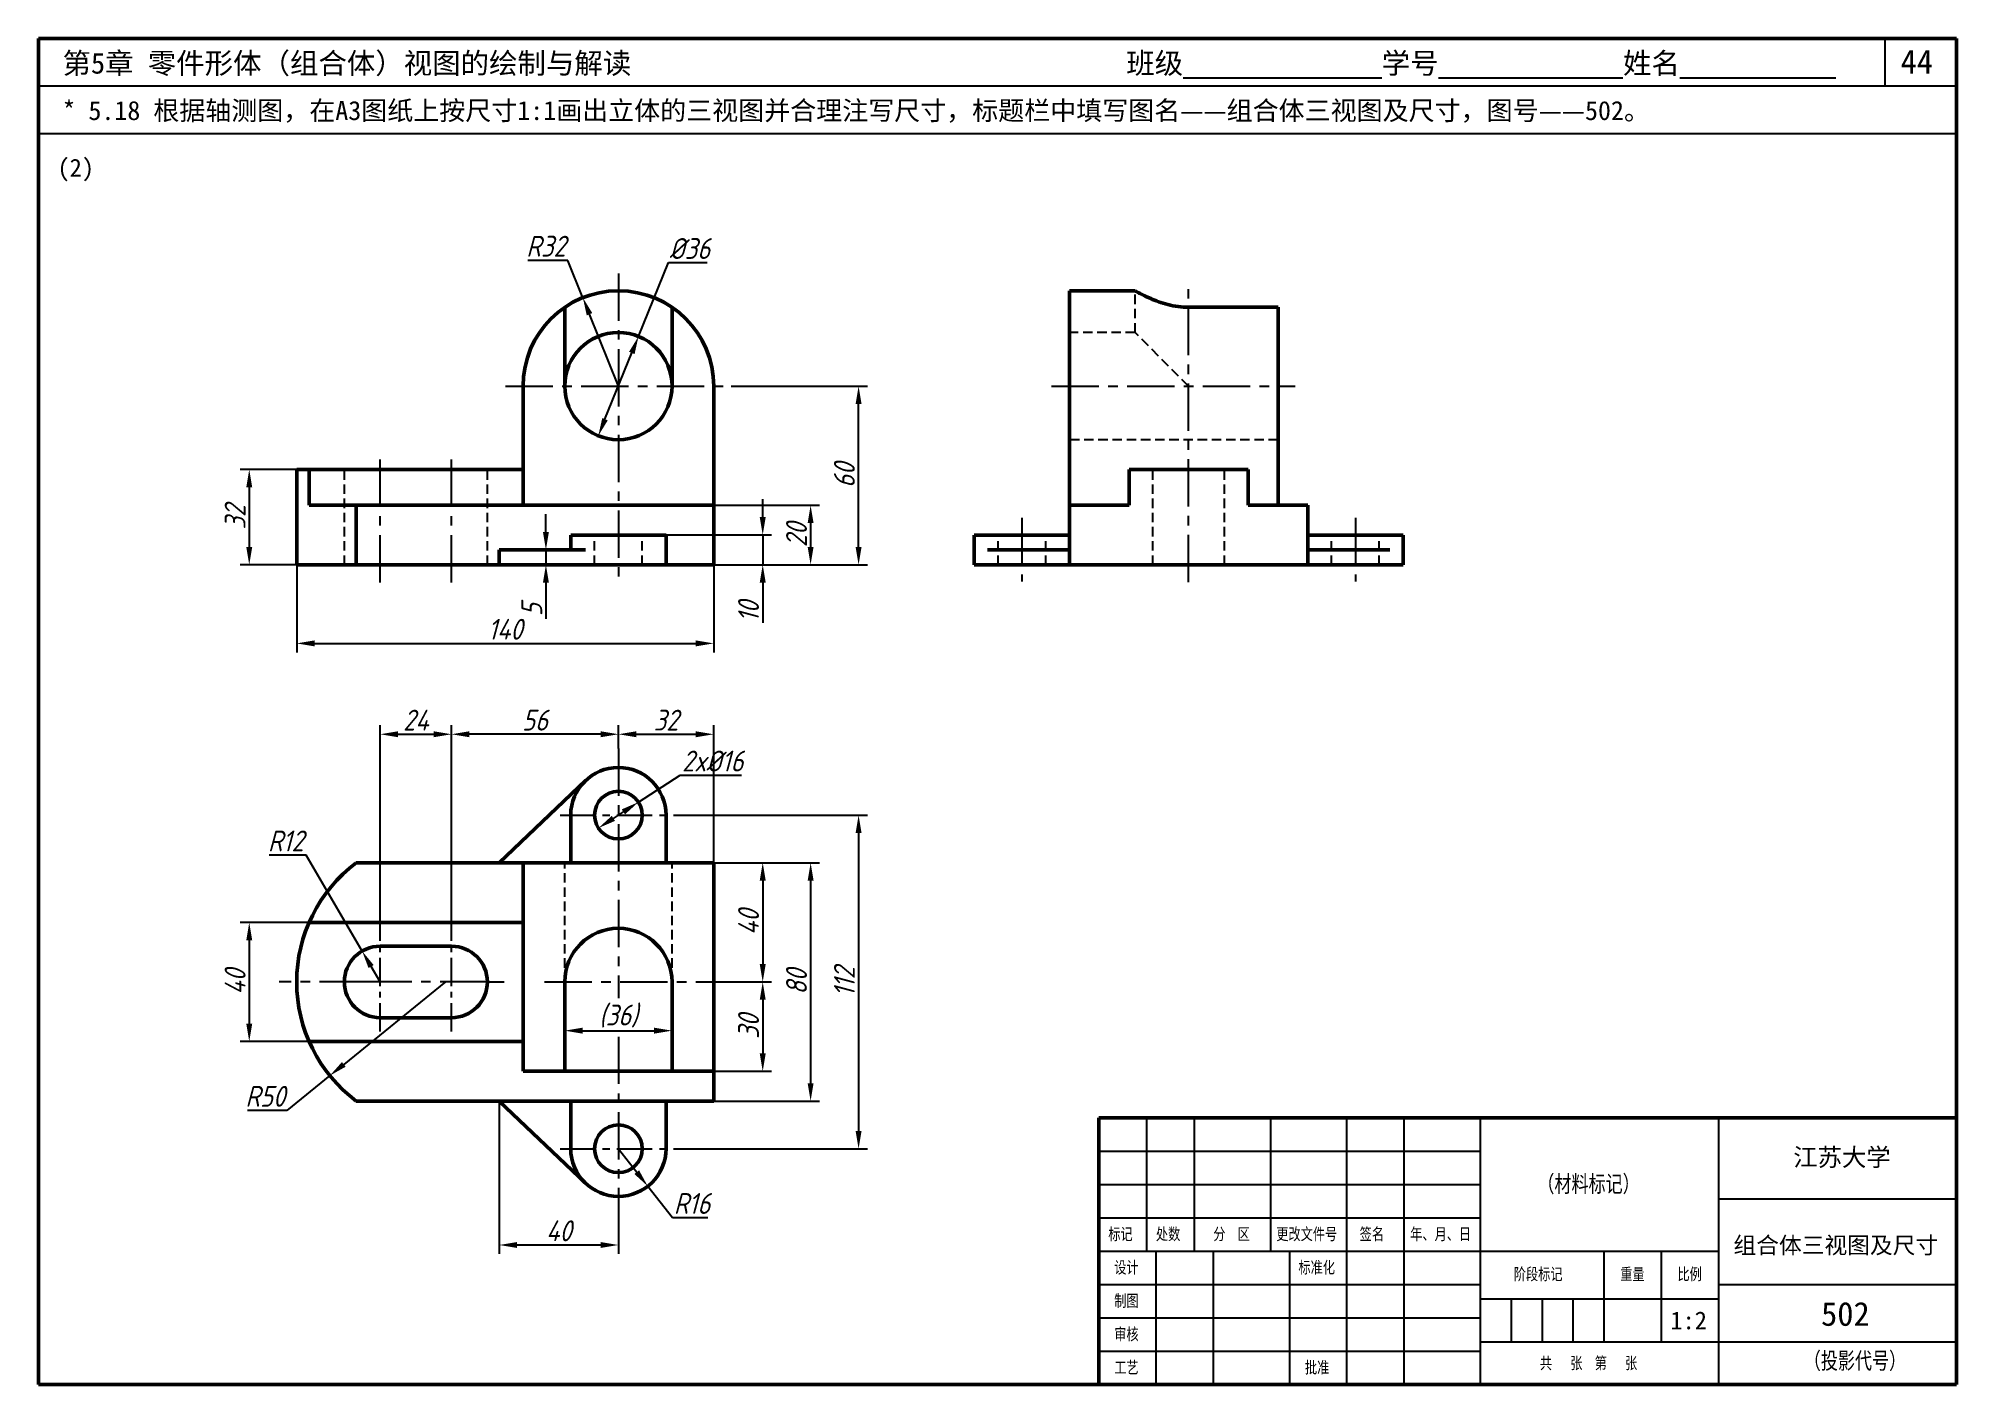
# Model space of a CAD drawing. Header units: millimetres. Extents: x 0 to 322, y 0 to 226.
import ezdxf

# ---------------------------------------------------------------- set-up
doc = ezdxf.new("R2010")
doc.units = ezdxf.units.MM
doc.header["$LTSCALE"] = 0.25
doc.linetypes.add('CENTER', pattern=[50.8, 31.75, -6.35, 6.35, -6.35])
doc.linetypes.add('HIDDEN', pattern=[9.525, 6.35, -3.175])
for name, color, linetype in [('尺寸层', 1, 'Continuous'), ('点画线层', 7, 'CENTER'), ('虚线层', 7, 'HIDDEN')]:
    doc.layers.add(name, color=color, linetype=linetype)
doc.layers.add('粗实线层', color=7, linetype='Continuous', lineweight=50)
doc.styles.get("Standard").update_dxf_attribs({"font": 'gbeitc.shx', "height": 3.5, "bigfont": 'gbcbig.shx'})
doc.styles.add('宋体', font='SimSun.ttf', dxfattribs={"height": 3.5})
doc.dimstyles.new('ISO-25', dxfattribs={"dimtxt": 3.5, "dimasz": 3, "dimexe": 1.5, "dimexo": 0, "dimtad": 1, "dimtoh": 1, "dimdsep": 46, "dimtxsty": 'Standard', "dimcen": 0, "dimclrd": 256, "dimclre": 256, "dimclrt": 256, "dimadec": 0, "dimazin": 0, "dimtfac": 1, "dimtmove": 0, "dimatfit": 2, "dimfxl": 0, "dimlwd": -1, "dimlwe": -1, "dimarcsym": 0})

# ---------------------------------------------------------------- blocks, each defined once
blk = doc.blocks.new('*D2')
at = {"layer": 'Defpoints', "color": 0, "transparency": 16777216}
for p in [(108.29, 95.6), (108.29, 39.6), (137.68, 39.6)]:
    blk.add_point(p, dxfattribs=at)
at = {"layer": '尺寸层', "transparency": 16777216}
for p, q in [((108.29, 95.6), (139.18, 95.6)), ((137.68, 92.6), (137.68, 42.6)), ((108.29, 39.6), (139.18, 39.6))]:
    blk.add_line(p, q, dxfattribs=at)
for points in [[(137.18, 92.6), (138.18, 92.6), (137.68, 95.6)], [(137.18, 42.6), (138.18, 42.6), (137.68, 39.6)]]:
    blk.add_solid(points, dxfattribs=at)
at = {"layer": '尺寸层', "transparency": 16777216, "insert": (135.3, 67.6), "char_height": 3.5, "attachment_point": 5, "rotation": 90}
blk.add_mtext('112', dxfattribs=at)
blk = doc.blocks.new('*D3')
at = {"layer": 'Defpoints', "color": 0, "transparency": 16777216}
for p in [(97.36, 39.6), (102.3, 33.3)]:
    blk.add_point(p, dxfattribs=at)
at = {"layer": '尺寸层', "transparency": 16777216}
for p, q in [((97.36, 39.6), (100.45, 35.67)), ((102.3, 33.3), (106.43, 28.03)), ((106.43, 28.03), (112.38, 28.03))]:
    blk.add_line(p, q, dxfattribs=at)
blk.add_solid([(100.84, 35.97), (100.05, 35.36), (102.3, 33.3)], dxfattribs=at)
at = {"layer": '尺寸层', "transparency": 16777216, "insert": (109.72, 30.41), "char_height": 3.5, "attachment_point": 5}
blk.add_mtext('R16', dxfattribs=at)
blk = doc.blocks.new('*D4')
at = {"layer": 'Defpoints', "color": 0, "transparency": 16777216}
for p in [(100.72, 97.78), (94.01, 93.43)]:
    blk.add_point(p, dxfattribs=at)
at = {"layer": '尺寸层', "transparency": 16777216}
for p, q in [((100.72, 97.78), (107.71, 102.3)), ((107.71, 102.3), (118.04, 102.3)), ((96.52, 95.06), (98.2, 96.15))]:
    blk.add_line(p, q, dxfattribs=at)
for points in [[(97.93, 96.57), (98.47, 95.73), (100.72, 97.78)], [(96.25, 95.48), (96.8, 94.64), (94.01, 93.43)]]:
    blk.add_solid(points, dxfattribs=at)
at = {"layer": '尺寸层', "transparency": 16777216, "insert": (113.19, 104.68), "char_height": 3.5, "attachment_point": 5}
blk.add_mtext('2x%%C16', dxfattribs=at)
blk = doc.blocks.new('*D5')
at = {"layer": 'Defpoints', "color": 0, "transparency": 16777216}
for p in [(97.36, 106.79), (113.36, 109.18), (113.36, 87.6)]:
    blk.add_point(p, dxfattribs=at)
at = {"layer": '尺寸层', "transparency": 16777216}
for p, q in [((97.36, 106.79), (97.36, 110.68)), ((113.36, 87.6), (113.36, 110.68)), ((100.36, 109.18), (110.36, 109.18))]:
    blk.add_line(p, q, dxfattribs=at)
for points in [[(100.36, 109.68), (100.36, 108.68), (97.36, 109.18)], [(110.36, 109.68), (110.36, 108.68), (113.36, 109.18)]]:
    blk.add_solid(points, dxfattribs=at)
at = {"layer": '尺寸层', "transparency": 16777216, "insert": (105.36, 111.55), "char_height": 3.5, "attachment_point": 5}
blk.add_mtext('32', dxfattribs=at)
blk = doc.blocks.new('*D6')
at = {"layer": 'Defpoints', "color": 0, "transparency": 16777216}
for p in [(77.36, 47.6), (97.36, 28.53), (77.36, 23.44)]:
    blk.add_point(p, dxfattribs=at)
at = {"layer": '尺寸层', "transparency": 16777216}
for p, q in [((77.36, 47.6), (77.36, 21.94)), ((97.36, 28.53), (97.36, 21.94)), ((94.36, 23.44), (80.36, 23.44))]:
    blk.add_line(p, q, dxfattribs=at)
for points in [[(80.36, 23.94), (80.36, 22.94), (77.36, 23.44)], [(94.36, 23.94), (94.36, 22.94), (97.36, 23.44)]]:
    blk.add_solid(points, dxfattribs=at)
at = {"layer": '尺寸层', "transparency": 16777216, "insert": (87.36, 25.82), "char_height": 3.5, "attachment_point": 5}
blk.add_mtext('40', dxfattribs=at)
blk = doc.blocks.new('*D7')
at = {"layer": 'Defpoints', "color": 0, "transparency": 16777216}
for p in [(77.36, 140.13), (77.36, 137.63), (85.2, 137.63)]:
    blk.add_point(p, dxfattribs=at)
at = {"layer": '尺寸层', "transparency": 16777216}
for p, q in [((85.2, 143.13), (85.2, 146.13)), ((77.36, 140.13), (86.7, 140.13)), ((85.2, 140.13), (85.2, 137.63)), ((77.36, 137.63), (86.7, 137.63)), ((85.2, 134.63), (85.2, 128.55))]:
    blk.add_line(p, q, dxfattribs=at)
for points in [[(84.7, 143.13), (85.7, 143.13), (85.2, 140.13)], [(84.7, 134.63), (85.7, 134.63), (85.2, 137.63)]]:
    blk.add_solid(points, dxfattribs=at)
at = {"layer": '尺寸层', "transparency": 16777216, "insert": (82.82, 130.09), "char_height": 3.5, "attachment_point": 5, "rotation": 90}
blk.add_mtext('5', dxfattribs=at)
blk = doc.blocks.new('*D8')
at = {"layer": 'Defpoints', "color": 0, "transparency": 16777216}
for p in [(105.36, 142.63), (113.36, 137.63), (121.59, 137.63)]:
    blk.add_point(p, dxfattribs=at)
at = {"layer": '尺寸层', "transparency": 16777216}
for p, q in [((121.59, 145.63), (121.59, 148.63)), ((105.36, 142.63), (123.09, 142.63)), ((121.59, 142.63), (121.59, 137.63)), ((113.36, 137.63), (123.09, 137.63)), ((121.59, 134.63), (121.59, 127.9))]:
    blk.add_line(p, q, dxfattribs=at)
for points in [[(121.09, 145.63), (122.09, 145.63), (121.59, 142.63)], [(121.09, 134.63), (122.09, 134.63), (121.59, 137.63)]]:
    blk.add_solid(points, dxfattribs=at)
at = {"layer": '尺寸层', "transparency": 16777216, "insert": (119.21, 129.76), "char_height": 3.5, "attachment_point": 5, "rotation": 90}
blk.add_mtext('10', dxfattribs=at)
blk = doc.blocks.new('*D9')
at = {"layer": 'Defpoints', "color": 0, "transparency": 16777216}
for p in [(113.36, 147.63), (113.36, 137.63), (129.63, 137.63)]:
    blk.add_point(p, dxfattribs=at)
at = {"layer": '尺寸层', "transparency": 16777216}
for p, q in [((113.36, 147.63), (131.13, 147.63)), ((129.63, 144.63), (129.63, 140.63)), ((113.36, 137.63), (131.13, 137.63))]:
    blk.add_line(p, q, dxfattribs=at)
for points in [[(129.13, 144.63), (130.13, 144.63), (129.63, 147.63)], [(129.13, 140.63), (130.13, 140.63), (129.63, 137.63)]]:
    blk.add_solid(points, dxfattribs=at)
at = {"layer": '尺寸层', "transparency": 16777216, "insert": (127.26, 142.63), "char_height": 3.5, "attachment_point": 5, "rotation": 90}
blk.add_mtext('20', dxfattribs=at)
blk = doc.blocks.new('*D10')
at = {"layer": 'Defpoints', "color": 0, "transparency": 16777216}
for p in [(116.3, 167.63), (137.68, 167.63), (113.36, 137.63)]:
    blk.add_point(p, dxfattribs=at)
at = {"layer": '尺寸层', "transparency": 16777216}
for p, q in [((116.3, 167.63), (139.18, 167.63)), ((137.68, 140.63), (137.68, 164.63)), ((113.36, 137.63), (139.18, 137.63))]:
    blk.add_line(p, q, dxfattribs=at)
for points in [[(137.18, 164.63), (138.18, 164.63), (137.68, 167.63)], [(137.18, 140.63), (138.18, 140.63), (137.68, 137.63)]]:
    blk.add_solid(points, dxfattribs=at)
at = {"layer": '尺寸层', "transparency": 16777216, "insert": (135.3, 152.63), "char_height": 3.5, "attachment_point": 5, "rotation": 90}
blk.add_mtext('60', dxfattribs=at)
blk = doc.blocks.new('*D11')
at = {"layer": 'Defpoints', "color": 0, "transparency": 16777216}
for p in [(91.4, 182.47), (97.36, 167.63)]:
    blk.add_point(p, dxfattribs=at)
at = {"layer": '尺寸层', "transparency": 16777216}
for p, q in [((88.89, 188.73), (82.14, 188.73)), ((91.4, 182.47), (88.89, 188.73)), ((97.36, 167.63), (92.52, 179.69))]:
    blk.add_line(p, q, dxfattribs=at)
blk.add_solid([(92.98, 179.88), (92.05, 179.5), (91.4, 182.47)], dxfattribs=at)
at = {"layer": '尺寸层', "transparency": 16777216, "insert": (85.2, 191.11), "char_height": 3.5, "attachment_point": 5}
blk.add_mtext('R32', dxfattribs=at)
blk = doc.blocks.new('*D12')
at = {"layer": 'Defpoints', "color": 0, "transparency": 16777216}
for p in [(100.74, 175.97), (93.99, 159.28)]:
    blk.add_point(p, dxfattribs=at)
at = {"layer": '尺寸层', "transparency": 16777216}
for p, q in [((100.74, 175.97), (105.75, 188.35)), ((105.75, 188.35), (112.29, 188.35)), ((95.11, 162.06), (99.62, 173.19))]:
    blk.add_line(p, q, dxfattribs=at)
for points in [[(99.15, 173.38), (100.08, 173), (100.74, 175.97)], [(94.65, 162.25), (95.58, 161.88), (93.99, 159.28)]]:
    blk.add_solid(points, dxfattribs=at)
at = {"layer": '尺寸层', "transparency": 16777216, "insert": (109.33, 190.72), "char_height": 3.5, "attachment_point": 5}
blk.add_mtext('%%c36', dxfattribs=at)
blk = doc.blocks.new('*D13')
at = {"layer": 'Defpoints', "color": 0, "transparency": 16777216}
for p in [(68.36, 67.6), (48.93, 51.88)]:
    blk.add_point(p, dxfattribs=at)
at = {"layer": '尺寸层', "transparency": 16777216}
for p, q in [((68.36, 67.6), (51.26, 53.76)), ((48.93, 51.88), (41.7, 46.02)), ((41.7, 46.02), (35.09, 46.02))]:
    blk.add_line(p, q, dxfattribs=at)
blk.add_solid([(50.95, 54.15), (51.58, 53.37), (48.93, 51.88)], dxfattribs=at)
at = {"layer": '尺寸层', "transparency": 16777216, "insert": (38.08, 48.4), "char_height": 3.5, "attachment_point": 5}
blk.add_mtext('R50', dxfattribs=at)
blk = doc.blocks.new('*D14')
at = {"layer": 'Defpoints', "color": 0, "transparency": 16777216}
for p in [(45.45, 77.6), (35.4, 57.6), (45.45, 57.6)]:
    blk.add_point(p, dxfattribs=at)
at = {"layer": '尺寸层', "transparency": 16777216}
for p, q in [((45.45, 77.6), (33.9, 77.6)), ((35.4, 74.6), (35.4, 60.6)), ((45.45, 57.6), (33.9, 57.6))]:
    blk.add_line(p, q, dxfattribs=at)
for points in [[(34.9, 74.6), (35.9, 74.6), (35.4, 77.6)], [(34.9, 60.6), (35.9, 60.6), (35.4, 57.6)]]:
    blk.add_solid(points, dxfattribs=at)
at = {"layer": '尺寸层', "transparency": 16777216, "insert": (33.03, 67.6), "char_height": 3.5, "attachment_point": 5, "rotation": 90}
blk.add_mtext('40', dxfattribs=at)
blk = doc.blocks.new('*D15')
at = {"layer": 'Defpoints', "color": 0, "transparency": 16777216}
for p in [(113.36, 87.6), (113.36, 47.6), (129.63, 47.6)]:
    blk.add_point(p, dxfattribs=at)
at = {"layer": '尺寸层', "transparency": 16777216}
for p, q in [((113.36, 87.6), (131.13, 87.6)), ((129.63, 84.6), (129.63, 50.6)), ((113.36, 47.6), (131.13, 47.6))]:
    blk.add_line(p, q, dxfattribs=at)
for points in [[(129.13, 84.6), (130.13, 84.6), (129.63, 87.6)], [(129.13, 50.6), (130.13, 50.6), (129.63, 47.6)]]:
    blk.add_solid(points, dxfattribs=at)
at = {"layer": '尺寸层', "transparency": 16777216, "insert": (127.26, 67.6), "char_height": 3.5, "attachment_point": 5, "rotation": 90}
blk.add_mtext('80', dxfattribs=at)
blk = doc.blocks.new('*D16')
at = {"layer": 'Defpoints', "color": 0, "transparency": 16777216}
for p in [(69.36, 109.18), (97.36, 106.79), (69.36, 75.8)]:
    blk.add_point(p, dxfattribs=at)
at = {"layer": '尺寸层', "transparency": 16777216}
for p, q in [((69.36, 75.8), (69.36, 110.68)), ((97.36, 106.79), (97.36, 110.68)), ((94.36, 109.18), (72.36, 109.18))]:
    blk.add_line(p, q, dxfattribs=at)
for points in [[(72.36, 109.68), (72.36, 108.68), (69.36, 109.18)], [(94.36, 109.68), (94.36, 108.68), (97.36, 109.18)]]:
    blk.add_solid(points, dxfattribs=at)
at = {"layer": '尺寸层', "transparency": 16777216, "insert": (83.36, 111.55), "char_height": 3.5, "attachment_point": 5}
blk.add_mtext('56', dxfattribs=at)
blk = doc.blocks.new('*D17')
at = {"layer": 'Defpoints', "color": 0, "transparency": 16777216}
for p in [(69.36, 109.18), (57.36, 75.8), (69.36, 75.8)]:
    blk.add_point(p, dxfattribs=at)
at = {"layer": '尺寸层', "transparency": 16777216}
for p, q in [((57.36, 75.8), (57.36, 110.68)), ((69.36, 75.8), (69.36, 110.68)), ((60.36, 109.18), (66.36, 109.18))]:
    blk.add_line(p, q, dxfattribs=at)
for points in [[(60.36, 109.68), (60.36, 108.68), (57.36, 109.18)], [(66.36, 109.68), (66.36, 108.68), (69.36, 109.18)]]:
    blk.add_solid(points, dxfattribs=at)
at = {"layer": '尺寸层', "transparency": 16777216, "insert": (63.36, 111.55), "char_height": 3.5, "attachment_point": 5}
blk.add_mtext('24', dxfattribs=at)
blk = doc.blocks.new('*D18')
at = {"layer": 'Defpoints', "color": 0, "transparency": 16777216}
for p in [(54.34, 72.78), (57.36, 67.6)]:
    blk.add_point(p, dxfattribs=at)
at = {"layer": '尺寸层', "transparency": 16777216}
for p, q in [((44.93, 88.89), (38.76, 88.89)), ((54.34, 72.78), (44.93, 88.89)), ((57.36, 67.6), (55.85, 70.19))]:
    blk.add_line(p, q, dxfattribs=at)
blk.add_solid([(56.28, 70.44), (55.42, 69.94), (54.34, 72.78)], dxfattribs=at)
at = {"layer": '尺寸层', "transparency": 16777216, "insert": (41.53, 91.27), "char_height": 3.5, "attachment_point": 5}
blk.add_mtext('R12', dxfattribs=at)
blk = doc.blocks.new('*D19')
at = {"layer": 'Defpoints', "color": 0, "transparency": 16777216}
for p in [(113.36, 87.6), (110.38, 67.6), (121.59, 67.6)]:
    blk.add_point(p, dxfattribs=at)
at = {"layer": '尺寸层', "transparency": 16777216}
for p, q in [((113.36, 87.6), (123.09, 87.6)), ((121.59, 84.6), (121.59, 70.6)), ((110.38, 67.6), (123.09, 67.6))]:
    blk.add_line(p, q, dxfattribs=at)
for points in [[(121.09, 84.6), (122.09, 84.6), (121.59, 87.6)], [(121.09, 70.6), (122.09, 70.6), (121.59, 67.6)]]:
    blk.add_solid(points, dxfattribs=at)
at = {"layer": '尺寸层', "transparency": 16777216, "insert": (119.21, 77.6), "char_height": 3.5, "attachment_point": 5, "rotation": 90}
blk.add_mtext('40', dxfattribs=at)
blk = doc.blocks.new('*D20')
at = {"layer": 'Defpoints', "color": 0, "transparency": 16777216}
for p in [(110.38, 67.6), (113.36, 52.6), (121.59, 52.6)]:
    blk.add_point(p, dxfattribs=at)
at = {"layer": '尺寸层', "transparency": 16777216}
for p, q in [((110.38, 67.6), (123.09, 67.6)), ((121.59, 64.6), (121.59, 55.6)), ((113.36, 52.6), (123.09, 52.6))]:
    blk.add_line(p, q, dxfattribs=at)
for points in [[(121.09, 64.6), (122.09, 64.6), (121.59, 67.6)], [(121.09, 55.6), (122.09, 55.6), (121.59, 52.6)]]:
    blk.add_solid(points, dxfattribs=at)
at = {"layer": '尺寸层', "transparency": 16777216, "insert": (119.21, 60.1), "char_height": 3.5, "attachment_point": 5, "rotation": 90}
blk.add_mtext('30', dxfattribs=at)
blk = doc.blocks.new('*D21')
at = {"layer": 'Defpoints', "color": 0, "transparency": 16777216}
for p in [(43.36, 153.63), (35.4, 137.63), (43.36, 137.63)]:
    blk.add_point(p, dxfattribs=at)
at = {"layer": '尺寸层', "transparency": 16777216}
for p, q in [((43.36, 153.63), (33.9, 153.63)), ((35.4, 150.63), (35.4, 140.63)), ((43.36, 137.63), (33.9, 137.63))]:
    blk.add_line(p, q, dxfattribs=at)
for points in [[(34.9, 150.63), (35.9, 150.63), (35.4, 153.63)], [(34.9, 140.63), (35.9, 140.63), (35.4, 137.63)]]:
    blk.add_solid(points, dxfattribs=at)
at = {"layer": '尺寸层', "transparency": 16777216, "insert": (33.03, 145.63), "char_height": 3.5, "attachment_point": 5, "rotation": 90}
blk.add_mtext('32', dxfattribs=at)
blk = doc.blocks.new('*D22')
at = {"layer": 'Defpoints', "color": 0, "transparency": 16777216}
for p in [(88.36, 67.6), (106.36, 67.6), (106.36, 59.42)]:
    blk.add_point(p, dxfattribs=at)
at = {"layer": '尺寸层', "transparency": 16777216}
for p, q in [((88.36, 67.6), (88.36, 57.92)), ((106.36, 67.6), (106.36, 57.92)), ((91.36, 59.42), (103.36, 59.42))]:
    blk.add_line(p, q, dxfattribs=at)
for points in [[(91.36, 59.92), (91.36, 58.92), (88.36, 59.42)], [(103.36, 59.92), (103.36, 58.92), (106.36, 59.42)]]:
    blk.add_solid(points, dxfattribs=at)
at = {"layer": '尺寸层', "transparency": 16777216, "insert": (97.36, 61.87), "char_height": 3.5, "attachment_point": 5}
blk.add_mtext('(36)', dxfattribs=at)
blk = doc.blocks.new('*D23')
at = {"layer": 'Defpoints', "color": 0, "transparency": 16777216}
for p in [(43.36, 137.63), (113.36, 137.63), (113.36, 124.43)]:
    blk.add_point(p, dxfattribs=at)
at = {"layer": '尺寸层', "transparency": 16777216}
for p, q in [((43.36, 137.63), (43.36, 122.93)), ((113.36, 137.63), (113.36, 122.93)), ((46.36, 124.43), (110.36, 124.43))]:
    blk.add_line(p, q, dxfattribs=at)
for points in [[(46.36, 124.93), (46.36, 123.93), (43.36, 124.43)], [(110.36, 124.93), (110.36, 123.93), (113.36, 124.43)]]:
    blk.add_solid(points, dxfattribs=at)
at = {"layer": '尺寸层', "transparency": 16777216, "insert": (78.36, 126.81), "char_height": 3.5, "attachment_point": 5}
blk.add_mtext('140', dxfattribs=at)

msp = doc.modelspace()

# ---------------------------------------------------------------- linework, layer by layer
at = {"lineweight": 50}
for p, q in [((322, 226), (0, 226)), ((0, 226), (0, 0)), ((322, 0), (322, 226)), ((322, 44.8), (178, 44.8)), ((178, 44.8), (178, 0)), ((0, 0), (322, 0))]:
    msp.add_line(p, q, dxfattribs=at)
for p, q in [((310, 218), (310, 226)), ((322, 218), (0, 218)), ((322, 210), (0, 210)), ((186, 44.8), (186, 22.4)), ((194, 44.8), (194, 22.4)), ((206.8, 44.8), (206.8, 22.4)), ((219.6, 44.8), (219.6, 0)), ((229.2, 44.8), (229.2, 0)), ((242, 44.8), (242, 0)), ((282, 44.8), (282, 0)), ((178, 39.2), (242, 39.2)), ((178, 33.6), (242, 33.6)), ((282, 31.2), (322, 31.2)), ((178, 28), (242, 28)), ((178, 22.4), (282, 22.4)), ((187.6, 22.4), (187.6, 0)), ((197.2, 22.4), (197.2, 0)), ((210, 22.4), (210, 0)), ((262.8, 22.4), (262.8, 7.2)), ((272.4, 22.4), (272.4, 7.2)), ((178, 16.8), (242, 16.8)), ((282, 16.8), (322, 16.8)), ((242, 14.4), (282, 14.4)), ((247.2, 14.4), (247.2, 7.2)), ((252.4, 14.4), (252.4, 7.2)), ((257.6, 14.4), (257.6, 7.2)), ((178, 11.2), (242, 11.2)), ((242, 7.2), (322, 7.2)), ((282, 7.2), (290.602, 7.2)), ((282, 7.2), (290.602, 7.2)), ((178, 5.6), (242, 5.6))]:
    msp.add_line(p, q)
at = {"layer": '点画线层'}
for p, q in [((97.364, 186.539), (97.364, 172.159)), ((193.088, 134.711), (193.088, 184.981)), ((97.364, 172.159), (97.364, 134.672)), ((78.412, 167.626), (116.298, 167.626)), ((170.075, 167.626), (210.945, 167.626)), ((57.364, 134.672), (57.364, 156.55)), ((69.364, 134.672), (69.364, 156.55)), ((165.088, 145.51), (165.088, 134.835)), ((221.088, 145.51), (221.088, 134.835)), ((97.364, 106.787), (97.364, 64.899)), ((55.126, 67.602), (40.401, 67.602)), ((75.364, 67.602), (55.126, 67.602)), ((75.364, 67.602), (78.192, 67.602)), ((84.968, 67.602), (110.379, 67.602)), ((97.364, 58.414), (97.364, 28.532))]:
    msp.add_line(p, q, dxfattribs=at)
at = {"layer": '点画线层', "ltscale": 0.75}
for p, q in [((87.574, 95.602), (108.294, 95.602)), ((87.574, 39.602), (108.294, 39.602))]:
    msp.add_line(p, q, dxfattribs=at)
at = {"layer": '点画线层', "ltscale": 0.6}
for p, q in [((57.364, 59.261), (57.364, 75.797)), ((69.364, 59.261), (69.364, 75.797))]:
    msp.add_line(p, q, dxfattribs=at)
at = {"layer": '粗实线层'}
for p, q in [((173.088, 137.626), (173.088, 183.626)), ((184.088, 183.626), (173.088, 183.626)), ((88.364, 167.626), (88.364, 180.855)), ((106.364, 180.855), (106.364, 167.626)), ((208.088, 180.855), (193.088, 180.855)), ((208.088, 147.626), (208.088, 180.855)), ((81.364, 147.626), (81.364, 167.626)), ((113.364, 137.626), (113.364, 167.626)), ((81.364, 153.626), (43.364, 153.626)), ((43.364, 137.626), (43.364, 153.626)), ((45.451, 147.626), (45.451, 153.626)), ((203.088, 153.626), (183.088, 153.626)), ((183.088, 147.626), (183.088, 153.626)), ((203.088, 147.626), (203.088, 153.626)), ((113.364, 147.626), (45.451, 147.626)), ((53.364, 137.626), (53.364, 147.626)), ((183.088, 147.626), (173.088, 147.626)), ((213.088, 147.626), (203.088, 147.626)), ((213.088, 137.626), (213.088, 147.626)), ((89.364, 140.126), (89.364, 142.626)), ((105.364, 142.626), (89.364, 142.626)), ((105.364, 137.626), (105.364, 142.626)), ((173.088, 142.626), (157.088, 142.626)), ((157.088, 137.626), (157.088, 142.626)), ((229.088, 142.626), (213.088, 142.626)), ((229.088, 137.626), (229.088, 142.626)), ((77.364, 137.626), (77.364, 140.126)), ((91.846, 140.126), (77.364, 140.126)), ((173.088, 140.126), (159.295, 140.126)), ((226.881, 140.126), (213.088, 140.126)), ((43.364, 137.626), (113.364, 137.626)), ((157.088, 137.626), (229.088, 137.626)), ((77.364, 87.602), (91.846, 101.395)), ((89.364, 87.602), (89.364, 95.602)), ((105.364, 95.602), (105.364, 87.602)), ((53.364, 87.602), (113.364, 87.602)), ((81.364, 52.602), (81.364, 87.602)), ((113.364, 87.602), (113.364, 47.602)), ((45.451, 77.602), (81.364, 77.602)), ((57.364, 73.602), (69.364, 73.602)), ((88.364, 52.602), (88.364, 67.602)), ((106.364, 67.602), (106.364, 52.602)), ((69.364, 61.602), (57.364, 61.602)), ((81.364, 57.602), (45.451, 57.602)), ((81.364, 52.602), (113.364, 52.602)), ((113.364, 47.602), (53.364, 47.602)), ((91.846, 33.809), (77.364, 47.602)), ((89.364, 39.602), (89.364, 47.602)), ((105.364, 47.602), (105.364, 39.602))]:
    msp.add_line(p, q, dxfattribs=at)
for centre, radius in [((97.364, 167.626), 9), ((97.364, 95.602), 4), ((97.364, 39.602), 4)]:
    msp.add_circle(centre, radius, dxfattribs=at)
for centre, radius, start, end in [((97.364, 167.626), 16, 0, 180), ((97.364, 95.602), 8, 0, 180), ((68.364, 67.602), 25, 126.8699, 233.1301), ((97.364, 67.602), 9, 0, 180), ((57.364, 67.602), 6, 90, 270), ((69.364, 67.602), 6, 270, 90), ((97.364, 39.602), 8, 180, 0)]:
    msp.add_arc(centre, radius, start, end, dxfattribs=at)
msp.add_open_spline([(193.088, 180.855), (192.506, 180.855), (191.911, 180.894), (190.737, 181.05), (190.158, 181.165), (189.056, 181.445), (188.53, 181.611), (187.561, 181.956), (187.117, 182.136), (186.333, 182.476), (185.963, 182.649), (185.307, 182.971), (185.02, 183.12), (184.557, 183.366), (184.379, 183.464), (184.145, 183.594), (184.088, 183.626), (184.088, 183.626)], degree=3, knots=[-13.9269009, -13.9269009, -13.9269009, -13.9269009, -13.0544099, -13.0544099, -12.1819188, -12.1819188, -11.3094277, -11.3094277, -10.4369367, -10.4369367, -9.5685651, -9.5685651, -8.7001936, -8.7001936, -7.831822, -7.831822, -6.9634505, -6.9634505, -6.9634505, -6.9634505], dxfattribs=at)
at = {"layer": '虚线层'}
for p, q in [((184.088, 176.626), (184.088, 183.626)), ((184.088, 176.626), (173.088, 176.626)), ((193.088, 167.626), (184.088, 176.626)), ((208.088, 158.626), (173.088, 158.626)), ((51.364, 137.626), (51.364, 153.626)), ((75.364, 137.626), (75.364, 153.626)), ((187.088, 137.626), (187.088, 153.626)), ((199.088, 137.626), (199.088, 153.626)), ((93.364, 137.626), (93.364, 142.626)), ((101.364, 137.626), (101.364, 142.626)), ((161.088, 137.626), (161.088, 142.626)), ((169.088, 137.626), (169.088, 142.626)), ((217.088, 137.626), (217.088, 142.626)), ((225.088, 137.626), (225.088, 142.626)), ((88.364, 67.602), (88.364, 87.602)), ((106.364, 67.602), (106.364, 87.602))]:
    msp.add_line(p, q, dxfattribs=at)

# ---------------------------------------------------------------- texts
at = {"style": '宋体'}
for s, height, p in [('第5章 零件形体（组合体）视图的绘制与解读', 3.5, (4.054, 220.082)), ('班级%%U              %%U学号%%U             %%U姓名%%U           ', 3.5, (182.613, 220.082)), ('44', 4, (312.595, 220.082)), ('* 5.18 根据轴测图，在A3图纸上按尺寸1:1画出立体的三视图并合理注写尺寸，标题栏中填写图名——组合体三视图及尺寸，图号——502。', 3.2, (4.054, 212.285)), ('(2)', 3, (3.214, 202.787)), ('江苏大学', 3, (294.571, 36.684)), ('组合体三视图及尺寸', 2.8, (284.536, 22.004)), ('502', 4, (299.247, 9.877)), ('1:2', 3, (273.957, 9.28))]:
    msp.add_text(s, height=height, dxfattribs=at).set_placement(p)
at = {"style": '宋体', "width": 0.75}
for s, height, p in [('（材料标记）', 2.8, (251.619, 32.311)), ('标记', 2, (179.596, 24.285)), ('处数', 2, (187.596, 24.285)), ('分  区', 2, (197.219, 24.285)), ('更改文件号', 2, (207.798, 24.285)), ('签名', 2, (221.794, 24.285)), ('年、月、日', 2, (230.283, 24.285)), ('设计', 2, (180.599, 18.685)), ('标准化', 2, (211.512, 18.685)), ('阶段标记', 2, (247.661, 17.562)), ('重量', 2, (265.536, 17.562)), ('比例', 2, (275.136, 17.562)), ('制图', 2, (180.599, 13.085)), ('审核', 2, (180.599, 7.485)), ('工艺', 2, (180.599, 1.885)), ('批准', 2, (212.599, 1.885)), ('共   张  第   张', 2, (252.046, 2.624)), ('（投影代号）', 2.8, (296.339, 2.624))]:
    msp.add_text(s, height=height, dxfattribs=at).set_placement(p)

# ---------------------------------------------------------------- dimensions: what is measured, and where the dimension line sits
at = {"layer": '尺寸层'}
for center, mpoint, text, picture, middle in [((97.364, 167.626), (91.401, 182.473), 'R32', '*D11', (85.199, 188.732)), ((57.364, 67.602), (54.337, 72.783), 'R12', '*D18', (41.53, 88.891)), ((68.364, 67.602), (48.93, 51.875), 'R50', '*D13', (38.083, 46.023)), ((97.364, 39.602), (102.298, 33.305), 'R16', '*D3', (109.715, 28.033))]:
    dim = msp.add_radius_dim(center=center, mpoint=mpoint, text=text, dimstyle='ISO-25', dxfattribs=at)
    dim.commit()
    dim.dimension.update_dxf_attribs({"geometry": picture, "text_midpoint": middle, "dimtype": 164})
for p1, p2, text, picture, middle in [((93.986, 159.284), (100.741, 175.968), '%%c36', '*D12', (109.332, 188.35)), ((94.006, 93.428), (100.721, 97.776), '2x%%C16', '*D4', (113.189, 102.305))]:
    dim = msp.add_diameter_dim_2p(p1=p1, p2=p2, text=text, dimstyle='ISO-25', dxfattribs=at)
    dim.commit()
    dim.dimension.update_dxf_attribs({"geometry": picture, "text_midpoint": middle, "dimtype": 163})
for base, p1, p2, text, picture, middle in [((137.678, 167.626), (113.364, 137.626), (116.298, 167.626), '60', '*D10', (135.303, 152.626)), ((35.401, 137.626), (43.364, 153.626), (43.364, 137.626), '32', '*D21', (33.026, 145.626)), ((129.634, 137.626), (113.364, 147.626), (113.364, 137.626), '20', '*D9', (127.259, 142.626)), ((137.678, 39.602), (108.294, 95.602), (108.294, 39.602), '112', '*D2', (135.303, 67.602)), ((121.59, 67.602), (113.364, 87.602), (110.379, 67.602), '40', '*D19', (119.215, 77.602)), ((129.634, 47.602), (113.364, 87.602), (113.364, 47.602), '80', '*D15', (127.259, 67.602)), ((35.401, 57.602), (45.451, 77.602), (45.451, 57.602), '40', '*D14', (33.026, 67.602)), ((121.59, 52.602), (110.379, 67.602), (113.364, 52.602), '30', '*D20', (119.215, 60.102))]:
    dim = msp.add_linear_dim(base=base, p1=p1, p2=p2, angle=90, text=text, dimstyle='ISO-25', dxfattribs=at)
    dim.commit()
    dim.dimension.update_dxf_attribs({"geometry": picture, "text_midpoint": middle})
for base, p1, p2, text, picture, middle in [((121.59, 137.626), (105.364, 142.626), (113.364, 137.626), '10', '*D8', (119.215, 129.761)), ((85.199, 137.626), (77.364, 140.126), (77.364, 137.626), '5', '*D7', (82.824, 130.09))]:
    dim = msp.add_linear_dim(base=base, p1=p1, p2=p2, angle=90, text=text, dimstyle='ISO-25', override={"dimtoh": 0}, dxfattribs=at)
    dim.commit()
    dim.dimension.update_dxf_attribs({"geometry": picture, "text_midpoint": middle})
for base, p1, p2, text, picture, middle in [((113.364, 124.43), (43.364, 137.626), (113.364, 137.626), '140', '*D23', (78.364, 126.805)), ((69.364, 109.177), (57.364, 75.797), (69.364, 75.797), '24', '*D17', (63.364, 111.552)), ((69.364, 109.177), (97.364, 106.787), (69.364, 75.797), '56', '*D16', (83.364, 111.552)), ((113.364, 109.177), (97.364, 106.787), (113.364, 87.602), '32', '*D5', (105.364, 111.552)), ((106.364, 59.419), (88.364, 67.602), (106.364, 67.602), '(36)', '*D22', (97.364, 61.867)), ((77.364, 23.44), (97.364, 28.532), (77.364, 47.602), '40', '*D6', (87.364, 25.815))]:
    dim = msp.add_linear_dim(base=base, p1=p1, p2=p2, text=text, dimstyle='ISO-25', dxfattribs=at)
    dim.commit()
    dim.dimension.update_dxf_attribs({"geometry": picture, "text_midpoint": middle})

doc.saveas('drawing.dxf')
